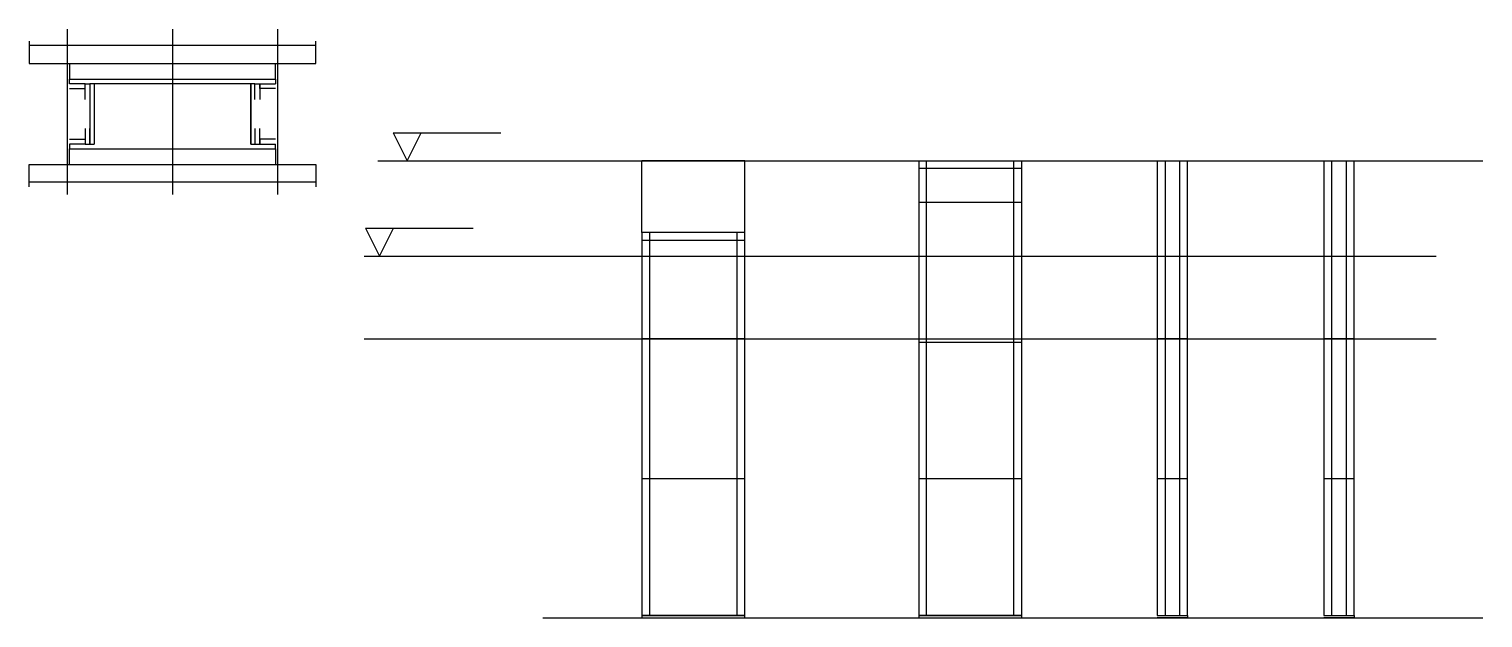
# Model space of a CAD drawing. Header units: metres. Extents: x 6270 to 7569, y 5214 to 5740.
import ezdxf

# ---------------------------------------------------------------- set-up
doc = ezdxf.new("R2010")
doc.units = ezdxf.units.M
for name, color, linetype in [('CHAPA', 7, 'Continuous'), ('COTA', 7, 'Continuous'), ('Hachura', 7, 'Continuous'), ('Madeira', 7, 'Continuous'), ('NIVEL 1° PAV.', 7, 'Continuous'), ('NIVEL 2° PAV.', 7, 'Continuous'), ('Nível', 7, 'Continuous'), ('Painéis', 7, 'Continuous'), ('Perfil Metálico', 7, 'Continuous'), ('SARR_2.2x7', 7, 'Continuous'), ('SARRAFO', 7, 'Continuous')]:
    doc.layers.add(name, color=color, linetype=linetype)

msp = doc.modelspace()

# ---------------------------------------------------------------- linework, layer by layer
at = {"layer": 'CHAPA', "color": 7, "lineweight": 25}
for points in [[(6306.2, 5691.2), (6306.2, 5695.2), (6490.2, 5695.2), (6490.2, 5691.2)], [(6306.2, 5691.2), (6306.2, 5695.2), (6490.2, 5695.2), (6490.2, 5691.2)], [(6328.2, 5691.2), (6324.6, 5691.2), (6324.6, 5637.2), (6328.2, 5637.2)], [(6328.2, 5691.2), (6324.6, 5691.2), (6324.6, 5637.2), (6328.2, 5637.2)], [(6471.8, 5691.2), (6468.2, 5691.2), (6468.2, 5637.2), (6471.8, 5637.2)], [(6471.8, 5691.2), (6468.2, 5691.2), (6468.2, 5637.2), (6471.8, 5637.2)], [(6306.2, 5637.2), (6306.2, 5633.2), (6490.2, 5633.2), (6490.2, 5637.2)], [(6306.2, 5637.2), (6306.2, 5633.2), (6490.2, 5633.2), (6490.2, 5637.2)]]:
    msp.add_lwpolyline(points, dxfattribs=at)
at = {"layer": 'COTA', "color": 7, "lineweight": 25}
for p, q in [((6909.7, 5622.4), (6817.7, 5622.4)), ((6817.7, 5558.4), (6817.7, 5622.4)), ((6909.7, 5558.4), (6909.7, 5622.4))]:
    msp.add_line(p, q, dxfattribs=at)
at = {"layer": 'Hachura', "color": 7, "lineweight": 25}
for p, q in [((6304.2, 5740), (6304.2, 5592.2)), ((6398.2, 5740), (6398.2, 5592.2)), ((6492.2, 5740), (6492.2, 5592.2))]:
    msp.add_line(p, q, dxfattribs=at)
at = {"layer": 'Madeira', "color": 7, "lineweight": 25}
for points in [[(6306.2, 5709.2), (6306.2, 5695.2), (6490.2, 5695.2), (6490.2, 5709.2)], [(6306.2, 5619.2), (6306.2, 5633.2), (6490.2, 5633.2), (6490.2, 5619.2)]]:
    msp.add_lwpolyline(points, dxfattribs=at)
at = {"layer": 'NIVEL 1° PAV.', "color": 7, "lineweight": 25}
for p, q in [((6595.5, 5647.4), (6691.5, 5647.4)), ((6595.5, 5647.4), (6608, 5622.4)), ((6608, 5622.4), (6620.5, 5647.4)), ((6581.7, 5622.4), (7527.3, 5622.4)), ((6729.1, 5622.4), (7568.9, 5622.4))]:
    msp.add_line(p, q, dxfattribs=at)
at = {"layer": 'NIVEL 2° PAV.', "color": 7, "lineweight": 25}
for p, q in [((6570.8, 5562.4), (6666.8, 5562.4)), ((6570.8, 5562.4), (6583.3, 5537.4)), ((6583.3, 5537.4), (6595.8, 5562.4)), ((6569.4, 5537.4), (7527.3, 5537.4)), ((6569.4, 5463.4), (7527.3, 5463.4))]:
    msp.add_line(p, q, dxfattribs=at)
at = {"layer": 'Nível', "color": 7, "lineweight": 25}
for p, q in [((6729.1, 5622.4), (7568.9, 5622.4)), ((6729.1, 5214.4), (7568.9, 5214.4))]:
    msp.add_line(p, q, dxfattribs=at)
at = {"layer": 'Painéis', "color": 7, "lineweight": 25}
for p, q in [((7064.9, 5622.4), (7064.9, 5214.4)), ((7064.9, 5622.4), (7156.9, 5622.4)), ((7156.9, 5214.4), (7156.9, 5622.4)), ((7278, 5622.4), (7278, 5216.4)), ((7278, 5622.4), (7305, 5622.4)), ((7305, 5216.4), (7305, 5622.4)), ((7426.8, 5622.4), (7426.8, 5216.4)), ((7426.8, 5622.4), (7453.8, 5622.4)), ((7453.8, 5216.4), (7453.8, 5622.4)), ((7064.9, 5585.4), (7156.9, 5585.4)), ((6817.7, 5558.4), (6817.7, 5214.4)), ((6909.7, 5558.4), (6817.7, 5558.4)), ((6909.7, 5214.4), (6909.7, 5558.4)), ((6909.7, 5463.4), (6817.7, 5463.4)), ((7064.9, 5460.4), (7156.9, 5460.4)), ((7305, 5463.4), (7278, 5463.4)), ((7453.8, 5463.4), (7426.8, 5463.4)), ((6909.7, 5338.4), (6817.7, 5338.4)), ((7156.9, 5338.4), (7064.9, 5338.4)), ((7305, 5338.4), (7278, 5338.4)), ((7453.8, 5338.4), (7426.8, 5338.4)), ((6817.7, 5216.4), (6909.7, 5216.4)), ((7064.9, 5216.4), (7156.9, 5216.4)), ((7278, 5216.4), (7305, 5216.4)), ((7426.8, 5216.4), (7453.8, 5216.4))]:
    msp.add_line(p, q, dxfattribs=at)
for points in [[(6468.2, 5637.2), (6468.2, 5691.2), (6328.2, 5691.2), (6328.2, 5637.2)], [(6909.7, 5216.4), (6817.7, 5216.4), (6817.7, 5214.4), (6909.7, 5214.4)], [(7156.9, 5216.4), (7064.9, 5216.4), (7064.9, 5214.4), (7156.9, 5214.4)], [(7278, 5216.4), (7305, 5216.4), (7305, 5214.4), (7278, 5214.4)], [(7426.8, 5216.4), (7453.8, 5216.4), (7453.8, 5214.4), (7426.8, 5214.4)]]:
    msp.add_lwpolyline(points, dxfattribs=at)
at = {"layer": 'Perfil Metálico', "color": 7, "lineweight": 25}
for points in [[(6270.2, 5729.2), (6270.2, 5709.2), (6526.2, 5709.2), (6526.2, 5729.2)], [(6526.2, 5713.2), (6526.2, 5725.2), (6270.2, 5725.2), (6270.2, 5713.2)], [(6270.2, 5599.2), (6270.2, 5619.2), (6526.2, 5619.2), (6526.2, 5599.2)], [(6526.2, 5615.2), (6526.2, 5603.2), (6270.2, 5603.2), (6270.2, 5615.2)]]:
    msp.add_lwpolyline(points, dxfattribs=at)
at = {"layer": 'SARR_2.2x7', "color": 7, "lineweight": 25}
for p, q in [((7156.9, 5615.4), (7064.9, 5615.4)), ((7071.9, 5460.4), (7071.9, 5622.4)), ((7149.9, 5460.4), (7149.9, 5622.4)), ((7285, 5622.4), (7285, 5463.4)), ((7298, 5622.4), (7298, 5463.4)), ((7433.8, 5622.4), (7433.8, 5463.4)), ((7446.8, 5622.4), (7446.8, 5463.4)), ((6909.7, 5551.4), (6817.7, 5551.4)), ((6824.7, 5463.4), (6824.7, 5558.4)), ((6902.7, 5463.4), (6902.7, 5558.4)), ((6824.7, 5338.4), (6824.7, 5463.4)), ((6902.7, 5338.4), (6902.7, 5463.4)), ((7071.9, 5338.4), (7071.9, 5460.4)), ((7149.9, 5338.4), (7149.9, 5460.4)), ((7285, 5463.4), (7285, 5216.4)), ((7298, 5463.4), (7298, 5216.4)), ((7433.8, 5463.4), (7433.8, 5216.4)), ((7446.8, 5463.4), (7446.8, 5216.4)), ((6824.7, 5216.4), (6824.7, 5338.4)), ((6902.7, 5216.4), (6902.7, 5338.4)), ((7071.9, 5216.4), (7071.9, 5338.4)), ((7149.9, 5216.4), (7149.9, 5338.4)), ((6824.7, 5216.4), (6824.7, 5216.4)), ((6902.7, 5216.4), (6902.7, 5216.4)), ((7071.9, 5216.4), (7071.9, 5216.4)), ((7149.9, 5216.4), (7149.9, 5216.4))]:
    msp.add_line(p, q, dxfattribs=at)
at = {"layer": 'SARRAFO', "color": 7, "lineweight": 25}
for points in [[(6306.2, 5686.8), (6320.2, 5686.8), (6320.2, 5691.2), (6306.2, 5691.2)], [(6320.2, 5677.2), (6320.2, 5691.2), (6324.6, 5691.2), (6324.6, 5677.2)], [(6471.8, 5677.2), (6471.8, 5691.2), (6476.2, 5691.2), (6476.2, 5677.2)], [(6490.2, 5686.8), (6476.2, 5686.8), (6476.2, 5691.2), (6490.2, 5691.2)], [(6320.2, 5651.2), (6320.2, 5637.2), (6324.6, 5637.2), (6324.6, 5651.2)], [(6471.8, 5651.2), (6471.8, 5637.2), (6476.2, 5637.2), (6476.2, 5651.2)], [(6306.2, 5641.6), (6320.2, 5641.6), (6320.2, 5637.2), (6306.2, 5637.2)], [(6490.2, 5641.6), (6476.2, 5641.6), (6476.2, 5637.2), (6490.2, 5637.2)]]:
    msp.add_lwpolyline(points, dxfattribs=at)

doc.saveas('drawing.dxf')
